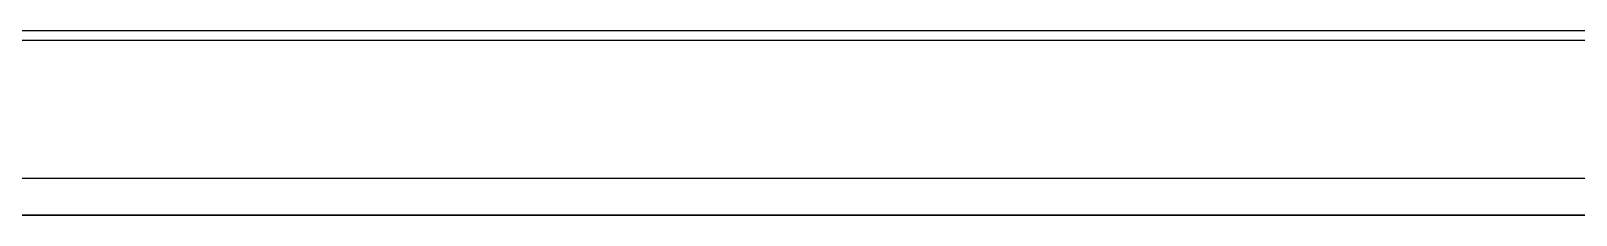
# Model space of a CAD drawing. Header units: millimetres. Extents: x -153298 to 620751, y -313239 to 250031.
# Drawn here: x 12109.3 to 12193.4, y -309492.6 to -309482.6 of the extents above; entities that cross this region are included whole.
import ezdxf

# ---------------------------------------------------------------- set-up
doc = ezdxf.new("R2010")
doc.units = ezdxf.units.MM
doc.layers.add('S-STRS-E', color=7, linetype='Continuous', lineweight=25)

msp = doc.modelspace()

# ---------------------------------------------------------------- linework, layer by layer
at = {"layer": 'S-STRS-E', "color": 7}
for p, q in [((12504.23, -309482.5675), (12043.9989, -309482.5675)), ((12043.9994, -309483.0675), (12504.2297, -309483.0675)), ((12043.9994, -309483.0675), (12504.2297, -309483.0675)), ((12044.0074, -309490.5675), (12504.2253, -309490.5675)), ((12504.2241, -309492.5675), (12044.0095, -309492.5675)), ((12044.0095, -309492.5675), (12504.2241, -309492.5675))]:
    msp.add_line(p, q, dxfattribs=at)

doc.saveas('drawing.dxf')
